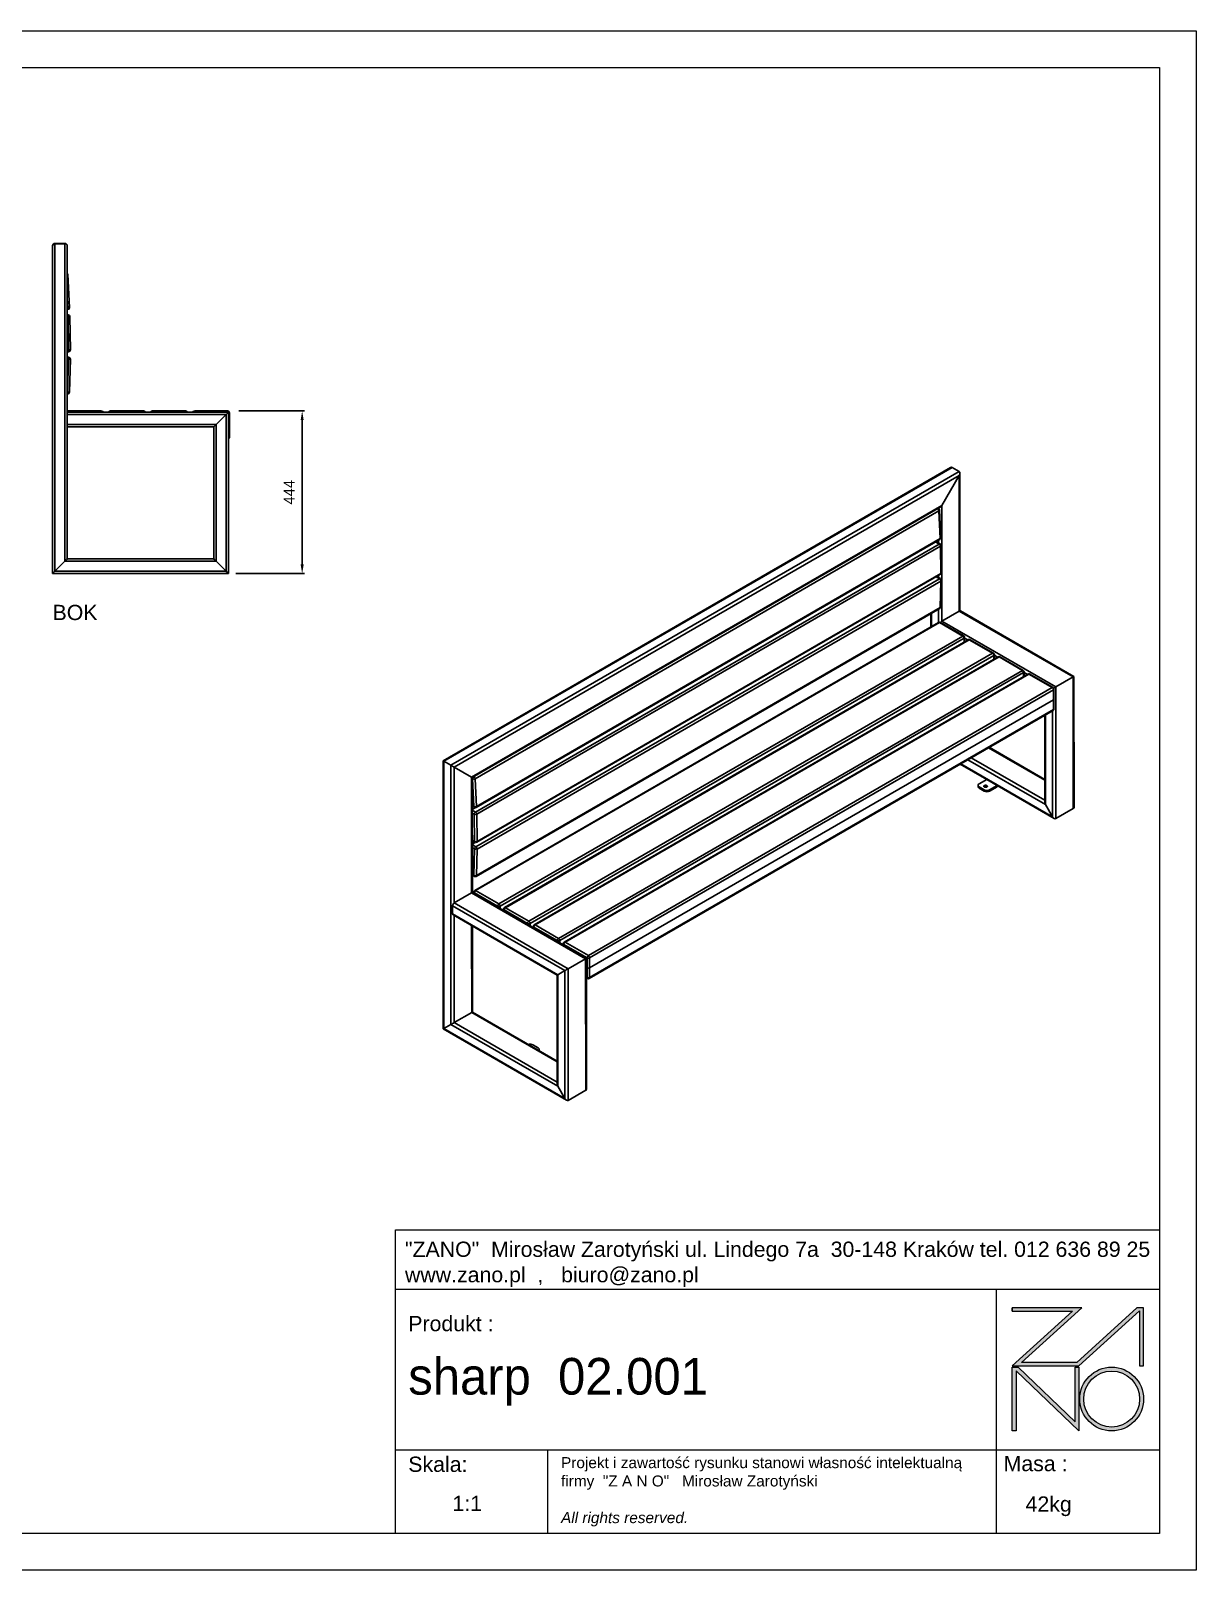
# Model space of a CAD drawing. Header units: millimetres. Extents: x 5346 to 11286, y -7512 to -3312.
# Drawn here: x 8105 to 11286, y -7512 to -3312 of the extents above; entities that cross this region are included whole.
import ezdxf

# ---------------------------------------------------------------- set-up
doc = ezdxf.new("R2010")
doc.units = ezdxf.units.MM
doc.header["$PDSIZE"] = -1
doc.layers.add('tabelka', color=155, linetype='Continuous')
doc.layers.add('WYMIAR', color=96, linetype='Continuous')
doc.dimstyles.new('1-1', dxfattribs={"dimtxt": 30, "dimasz": 25, "dimexe": 6.25, "dimexo": 30, "dimgap": 20.625, "dimtad": 1, "dimdec": 1, "dimtxsty": 'Standard', "dimcen": 0, "dimclrd": 2, "dimclre": 2, "dimclrt": 2, "dimadec": 0, "dimazin": 0, "dimtfac": 1, "dimtdec": 1, "dimtmove": 0, "dimatfit": 3, "dimfxl": 0, "dimarcsym": 0})

# ---------------------------------------------------------------- blocks, each defined once
blk = doc.blocks.new('zano')
at = {"layer": 'Defpoints', "lineweight": 5}
for points in [[(6270.2, 3716.2), (6270.2, 3707.4), (6434.8, 3707.4), (6270.2, 3558.4), (6452.4, 3558.4), (6617.9, 3708.2), (6617.9, 3558.4), (6628.6, 3558.4), (6628.6, 3716.2), (6610.7, 3716.2), (6446.1, 3567.2), (6295.4, 3567.2), (6459.9, 3716.2), (6270.2, 3716.2), (6270.2, 3707.4)], [(6270.2, 3554.4), (6286.2, 3554.4), (6441.7, 3405.6), (6441.7, 3554.4), (6452.4, 3554.4), (6452.4, 3380.5), (6281, 3544.6), (6281, 3380.5), (6270.2, 3380.5)]]:
    blk.add_hatch(color=251, dxfattribs=at).paths.add_polyline_path(points)
h = blk.add_hatch(color=251, dxfattribs=at)
h.paths.add_polyline_path([(6454.7, 3467.4, 1), (6628.6, 3467.4, 1)])
h.paths.add_polyline_path([(6617.9, 3467.4, -1), (6465.4, 3467.4, -1)], flags=16)
at = {"layer": 'Defpoints', "color": 251, "lineweight": 5}
blk.add_lwpolyline([(6434.8, 3707.4), (6270.2, 3558.4), (6452.4, 3558.4), (6617.9, 3708.2), (6617.9, 3558.4), (6628.6, 3558.4), (6628.6, 3716.2), (6610.7, 3716.2), (6446.1, 3567.2), (6295.4, 3567.2), (6459.9, 3716.2), (6270.2, 3716.2), (6270.2, 3707.4), (6432.1, 3707.4)], dxfattribs=at)
for points in [[(6270.2, 3716.2), (6270.2, 3707.4), (6434.8, 3707.4), (6270.2, 3558.4), (6452.4, 3558.4), (6617.9, 3708.2), (6617.9, 3558.4), (6628.6, 3558.4), (6628.6, 3716.2), (6610.7, 3716.2), (6446.1, 3567.2), (6295.4, 3567.2), (6459.9, 3716.2), (6270.2, 3716.2), (6270.2, 3707.4)], [(6270.2, 3554.4), (6286.2, 3554.4), (6441.7, 3405.6), (6441.7, 3554.4), (6452.4, 3554.4), (6452.4, 3380.5), (6281, 3544.6), (6281, 3380.5), (6270.2, 3380.5)]]:
    blk.add_lwpolyline(points, close=True, dxfattribs=at)
for radius in [87, 76.3]:
    blk.add_circle((6541.7, 3467.4), radius, dxfattribs=at)
blk = doc.blocks.new('TABELA')
at = {"layer": 'tabelka', "lineweight": 5}
for p, q in [((4587.4, 3929.4), (6672.4, 3929.4)), ((4587.4, 3767.6), (4587.4, 3929.4)), ((4587.4, 3929.4), (6672.4, 3929.4)), ((6226.5, 3767.6), (6226.5, 3329)), ((4587.4, 3329), (6672.4, 3329)), ((5001.6, 3329), (5001.6, 3100.4)), ((6226.5, 3329), (6226.5, 3100.4))]:
    blk.add_line(p, q, dxfattribs=at)
blk.add_lwpolyline([(4587.4, 3767.6), (6672.4, 3767.6), (6672.4, 3100.4), (4587.4, 3100.4)], close=True, dxfattribs=at)
blk.add_blockref('zano', (0, 0))
at = {"layer": 'tabelka', "lineweight": 5, "attachment_point": 1}
for s, insert, char_height, width in [('{\\fArial|b0|i0|c238|p34;"ZANO"  Mirosław Zarotyński ul. Lindego 7a  30-148 Kraków tel. 012 636 89 25\\Pwww.zano.pl  ,   biuro@zano.pl}', (4613, 3896.9), 41.595, 2040.38), ('{\\fArial|b0|i0|c238|p34;Produkt : }', (4622, 3694.1), 41.595, 265.273), ('{\\fDokChampa|b0|i0|c0|p34;sharp  02.001}', (4622, 3579.5), 100, 1084.274), ('{\\fArial|b0|i0|c238|p34;Skala: }', (4622, 3310.3), 41.595, 191.675), ('{\\fArial|b0|i0|c238|p34;Masa :}', (6246.7, 3312.2), 41.595, 200.457), ('{\\fArial|b0|i0|c238|p34;1:1}', (4742.5, 3203.5), 41.595, 42.482), ('{\\fArial|b0|i0|c238|p34;42kg}', (6306.7, 3201.8), 41.595, 42.482)]:
    blk.add_mtext(s, dxfattribs=dict(at, insert=insert, char_height=char_height, width=width))
at = {"layer": 'tabelka', "color": 1, "lineweight": 5, "insert": (5038.9, 3308.9), "char_height": 30, "width": 1186.12, "attachment_point": 1}
blk.add_mtext('{\\fArial|b0|i0|c0|p34;Projekt i zawartość rysunku stanowi własność intelektualną firmy \\fArial|b0|i0|c238|p34; "Z A N O"   Mirosław Zarotyński\\fArial|b0|i1|c238|p34;\\P\\PAll rights reserved.}', dxfattribs=at)
blk = doc.blocks.new('*D9')
at = {"layer": 'Defpoints', "color": 0}
for p in [(8642.7, -4349.7), (8634.6, -4793.3), (8846, -4793.3)]:
    blk.add_point(p, dxfattribs=at)
at = {"layer": 'WYMIAR', "color": 2, "lineweight": -2}
for p, q in [((8672.7, -4349.7), (8852.3, -4349.7)), ((8846, -4374.7), (8846, -4768.3)), ((8664.6, -4793.3), (8852.3, -4793.3))]:
    blk.add_line(p, q, dxfattribs=at)
at = {"layer": 'WYMIAR', "color": 2}
for points in [[(8841.8, -4374.7), (8850.2, -4374.7), (8846, -4349.7)], [(8841.8, -4768.3), (8850.2, -4768.3), (8846, -4793.3)]]:
    blk.add_solid(points, dxfattribs=at)
at = {"layer": 'WYMIAR', "color": 2, "insert": (8810.4, -4571.5), "char_height": 30, "attachment_point": 5, "rotation": 90}
blk.add_mtext('444', dxfattribs=at)
blk = doc.blocks.new('bok')
for p, q in [((8164.7, -3899.7), (8164.7, -4793.3)), ((8171.1, -3893.3), (8171.1, -4786.9)), ((8198.3, -3893.3), (8198.3, -4759.7)), ((8204.7, -3899.7), (8204.7, -4353.3)), ((8211.2, -4067.3), (8206.1, -3977.4)), ((8206.1, -3978), (8211.2, -4067.8)), ((8206.2, -4068.1), (8204.7, -4042.5)), ((8204.7, -4068.2), (8206.2, -4068.1)), ((8206.5, -4073.1), (8204.7, -4073.2)), ((8211.2, -4067.8), (8211.2, -4067.3)), ((8211.2, -4067.6), (8211.2, -4067.3)), ((8211.2, -4068.1), (8211.2, -4067.6)), ((8211.2, -4067.8), (8211.2, -4068.1)), ((8207, -4087.8), (8204.7, -4087.8)), ((8204.7, -4088.3), (8207, -4088.3)), ((8207.1, -4093.3), (8204.7, -4093.3)), ((8207, -4088.3), (8207, -4087.8)), ((8208.5, -4183.3), (8207.1, -4093.3)), ((8212.1, -4092.7), (8212.1, -4093.2)), ((8213.5, -4182.7), (8212.1, -4092.7)), ((8212.1, -4093.2), (8213.5, -4183.2)), ((8204.7, -4183.3), (8208.5, -4183.3)), ((8208.5, -4188.3), (8204.7, -4188.3)), ((8213.5, -4183.2), (8213.5, -4182.7)), ((8208.4, -4203), (8204.7, -4202.9)), ((8204.7, -4203.4), (8208.4, -4203.5)), ((8208.3, -4208.5), (8204.7, -4208.4)), ((8205.9, -4298.5), (8208.3, -4208.5)), ((8208.4, -4203.5), (8208.4, -4203)), ((8213.3, -4208.7), (8210.9, -4298.6)), ((8213.3, -4208.5), (8213.3, -4208)), ((8213.3, -4208.5), (8213.3, -4208.7)), ((8204.7, -4298.5), (8205.9, -4298.5)), ((8205.7, -4303.5), (8204.7, -4303.5)), ((8204.7, -4353.2), (8644.7, -4353.2)), ((8204.7, -4359.7), (8204.7, -4353.3)), ((8204.7, -4353.3), (8644.7, -4353.3)), ((8204.7, -4359.7), (8638.3, -4359.7)), ((8204.7, -4359.7), (8204.7, -4386.9)), ((8207.7, -4349.7), (8207.7, -4350.2)), ((8297.7, -4349.7), (8207.7, -4349.7)), ((8207.7, -4350.2), (8297.7, -4350.2)), ((8207.7, -4353.2), (8207.7, -4350.2)), ((8297.7, -4350.2), (8297.7, -4349.7)), ((8297.7, -4353.2), (8297.7, -4350.2)), ((8302.3, -4352.7), (8318.2, -4352.7)), ((8302.3, -4352.7), (8318.2, -4352.7)), ((8322.7, -4349.7), (8322.7, -4350.2)), ((8412.7, -4349.7), (8322.7, -4349.7)), ((8322.7, -4350.2), (8412.7, -4350.2)), ((8322.7, -4353.2), (8322.7, -4350.2)), ((8412.7, -4350.2), (8412.7, -4349.7)), ((8412.7, -4353.2), (8412.7, -4350.2)), ((8417.3, -4352.7), (8433.2, -4352.7)), ((8417.3, -4352.7), (8433.2, -4352.7)), ((8437.7, -4349.7), (8437.7, -4350.2)), ((8527.7, -4349.7), (8437.7, -4349.7)), ((8437.7, -4350.2), (8527.7, -4350.2)), ((8437.7, -4353.2), (8437.7, -4350.2)), ((8527.7, -4350.2), (8527.7, -4349.7)), ((8527.7, -4353.2), (8527.7, -4350.2)), ((8532.3, -4352.7), (8548.2, -4352.7)), ((8532.3, -4352.7), (8548.2, -4352.7)), ((8552.7, -4349.7), (8552.7, -4350.2)), ((8642.7, -4349.7), (8552.7, -4349.7)), ((8552.7, -4350.2), (8642.7, -4350.2)), ((8552.7, -4353.2), (8552.7, -4350.2)), ((8638.3, -4359.7), (8611.1, -4386.9)), ((8638.3, -4786.9), (8638.3, -4359.7)), ((8642.7, -4350.2), (8642.7, -4349.7)), ((8642.7, -4353.2), (8642.7, -4350.2)), ((8644.7, -4353.2), (8644.7, -4353.3)), ((8644.7, -4793.3), (8644.7, -4353.3)), ((8647.7, -4354.7), (8647.7, -4355.2)), ((8647.7, -4355.2), (8647.7, -4388.2)), ((8204.7, -4386.9), (8611.1, -4386.9)), ((8204.7, -4393.3), (8204.7, -4386.9)), ((8204.7, -4393.3), (8204.7, -4753.3)), ((8204.7, -4393.3), (8604.7, -4393.3)), ((8604.7, -4753.3), (8604.7, -4393.3)), ((8611.1, -4759.7), (8611.1, -4386.9)), ((8647.7, -4388.2), (8647.7, -4421.2)), ((8198.3, -4759.7), (8171.1, -4786.9)), ((8171.1, -4786.9), (8638.3, -4786.9)), ((8198.3, -4759.7), (8611.1, -4759.7)), ((8604.7, -4752.7), (8204.7, -4752.7)), ((8604.7, -4752.7), (8204.7, -4752.7)), ((8204.7, -4753.2), (8604.7, -4753.2)), ((8204.7, -4753.3), (8604.7, -4753.3)), ((8611.1, -4759.7), (8638.3, -4786.9)), ((8164.7, -4793.3), (8644.7, -4793.3))]:
    blk.add_line(p, q)
at = {"flags": 128}
for points in [[(8206.2, -4068.1), (8207.2, -4068), (8208.1, -4068), (8209, -4067.9), (8209.7, -4067.9), (8210.3, -4067.9), (8210.8, -4067.8), (8211.1, -4067.8), (8211.2, -4067.8)], [(8206.2, -4068.1), (8206.3, -4069.1), (8206.3, -4070), (8206.4, -4070.9), (8206.4, -4071.6), (8206.4, -4072.2), (8206.5, -4072.7), (8206.5, -4073), (8206.5, -4073.1)], [(8207, -4088.3), (8207, -4088.4), (8207, -4088.7), (8207, -4089.1), (8207.1, -4089.8), (8207.1, -4090.5), (8207.1, -4091.4), (8207.1, -4092.3), (8207.1, -4093.3)], [(8212.1, -4093.2), (8212, -4093.2), (8211.7, -4093.2), (8211.3, -4093.2), (8210.6, -4093.2), (8209.9, -4093.3), (8209, -4093.3), (8208.1, -4093.3), (8207.1, -4093.3)], [(8208.5, -4183.3), (8209.4, -4183.3), (8210.4, -4183.3), (8211.2, -4183.2), (8212, -4183.2), (8212.6, -4183.2), (8213.1, -4183.2), (8213.4, -4183.2), (8213.5, -4183.2)], [(8208.5, -4183.3), (8208.5, -4184.3), (8208.5, -4185.2), (8208.5, -4186.1), (8208.5, -4186.8), (8208.5, -4187.4), (8208.5, -4187.9), (8208.5, -4188.2), (8208.5, -4188.3)], [(8208.4, -4203.5), (8208.4, -4203.6), (8208.4, -4203.9), (8208.4, -4204.4), (8208.4, -4205), (8208.4, -4205.7), (8208.4, -4206.6), (8208.3, -4207.5), (8208.3, -4208.5)], [(8213.3, -4208.7), (8213.2, -4208.6), (8212.9, -4208.6), (8212.5, -4208.6), (8211.8, -4208.6), (8211.1, -4208.6), (8210.2, -4208.6), (8209.3, -4208.5), (8208.3, -4208.5)], [(8205.9, -4298.5), (8205.8, -4299.5), (8205.8, -4300.4), (8205.8, -4301.3), (8205.8, -4302), (8205.8, -4302.6), (8205.7, -4303.1), (8205.7, -4303.4), (8205.7, -4303.5)], [(8205.9, -4298.5), (8206.8, -4298.5), (8207.8, -4298.5), (8208.6, -4298.6), (8209.4, -4298.6), (8210, -4298.6), (8210.5, -4298.6), (8210.8, -4298.6), (8210.9, -4298.6)], [(8644.7, -4355.2), (8645.5, -4355.2), (8646.3, -4355.2), (8646.9, -4355.2), (8647.4, -4355.2), (8647.6, -4355.2), (8647.7, -4355.2)], [(8644.7, -4388.2), (8645.5, -4388.2), (8646.3, -4388.2), (8646.9, -4388.2), (8647.4, -4388.2), (8647.6, -4388.2), (8647.7, -4388.2)], [(8647.7, -4388.2), (8647.6, -4388.2), (8647.4, -4388.2), (8646.9, -4388.2), (8646.3, -4388.2), (8645.5, -4388.2), (8644.7, -4388.2)], [(8647.7, -4421.2), (8647.6, -4421.2), (8647.4, -4421.2), (8646.9, -4421.2), (8646.3, -4421.2), (8645.5, -4421.2), (8644.7, -4421.2)]]:
    blk.add_lwpolyline(points, dxfattribs=at)
for centre, start, end in [((8206.2, -4068.1), 273.2698, 0.0004), ((8207.1, -4092.8), 0.8596, 90.8612), ((8207.1, -4093.3), 0.8596, 90.8612), ((8208.5, -4183.3), 270.8606, 0.8601), ((8208.3, -4208), 0.0004, 88.4505), ((8208.3, -4208.5), 0.0004, 88.4505), ((8205.9, -4298.5), 268.4503, 358.4507), ((8207.7, -4354.7), 90.0016, 126.8679), ((8207.7, -4355.2), 89.9998, 126.8707), ((8297.7, -4354.7), 17.3339, 89.9997), ((8297.7, -4355.2), 23.5347, 89.9997), ((8322.7, -4354.7), 90.0004, 162.666), ((8322.7, -4355.2), 90.0003, 156.4653), ((8412.7, -4354.7), 17.3342, 89.9994), ((8412.7, -4355.2), 23.5347, 89.9997), ((8437.7, -4354.7), 90.0006, 162.6658), ((8437.7, -4355.2), 90.0003, 156.4653), ((8527.7, -4354.7), 17.3345, 89.9993), ((8527.7, -4355.2), 23.535, 89.9995), ((8552.7, -4354.7), 90.0008, 162.6655), ((8552.7, -4355.2), 90.0007, 156.465), ((8642.7, -4354.7), 360, 90), ((8642.7, -4355.2), 0.0002, 89.9998), ((8642.7, -4421.2), 293.5783, 0.0001)]:
    blk.add_arc(centre, 5, start, end)
for centre, major_axis, start_param, end_param in [((8638.3, -4359.7), (6.4, 6.4), 4.712247, 6.283044), ((8611.1, -4386.9), (6.4, 6.4), 3.141451, 4.712247), ((8171.1, -4786.9), (6.4, 6.4), 3.141451, 4.712247), ((8171.1, -4786.9), (6.4, 6.4), 3.141451, 4.712247), ((8198.3, -4759.7), (6.4, 6.4), 4.712247, 6.283044), ((8198.3, -4759.7), (6.4, 6.4), 4.712247, 6.283044), ((8611.1, -4759.7), (-6.4, 6.4), 0.000142, 1.570938), ((8611.1, -4759.7), (-6.4, 6.4), 0.000142, 1.570938), ((8638.3, -4786.9), (-6.4, 6.4), 1.570938, 3.141734), ((8638.3, -4786.9), (-6.4, 6.4), 1.570938, 3.141734)]:
    blk.add_ellipse(centre, major_axis=major_axis, ratio=0.000142, start_param=start_param, end_param=end_param)
blk = doc.blocks.new('izometria')
for p, q in [((10615.4, -4504.3), (9230.7, -5304.1)), ((10620, -4503.8), (9232.6, -5305.2)), ((10639.2, -4514.9), (9251.8, -5316.3)), ((10639.2, -4525.4), (9260.9, -5321.5)), ((10591.7, -4607.7), (10639.2, -4525.4)), ((10639.2, -4514.9), (10620, -4503.8)), ((10639.3, -4895.7), (10639.2, -4525.4)), ((10641.2, -4895.1), (10641.1, -4519.1)), ((10591.7, -4607.7), (9308.4, -5348.9)), ((9310.3, -5350), (10587.2, -4612.5)), ((10582.6, -4616.1), (10581.7, -4615.6)), ((10582.6, -4616.1), (10582.6, -4615.1)), ((10591.8, -4923.1), (10591.7, -4607.7)), ((10583.9, -4622.3), (9318.1, -5353.4)), ((10587.5, -4697.8), (10583.9, -4622.3)), ((10589, -4695.8), (10585.3, -4620.3)), ((9320.8, -5431.4), (10586.5, -4700.3)), ((9321.8, -5428.9), (10587.5, -4697.8)), ((10582.7, -4710.1), (10582.7, -4702.5)), ((9318.8, -5443.9), (10584.6, -4712.8)), ((10588.2, -4718.9), (9322.4, -5450)), ((10584.6, -4712.8), (10574.5, -4707.2)), ((10587.1, -4712.6), (10576.5, -4706.6)), ((10577.6, -4707.3), (10577.5, -4705.5)), ((10589.1, -4793), (10588.2, -4718.9)), ((10590.6, -4790.9), (10589.6, -4716.9)), ((9319.9, -5538.6), (10585.6, -4807.5)), ((9322.4, -5526.4), (10588.1, -4795.3)), ((10589, -4813.7), (9323.3, -5544.8)), ((9323.4, -5524), (10589.1, -4793)), ((10585.6, -4807.5), (10576.5, -4802)), ((10588.1, -4807.2), (10578, -4801.1)), ((10578.5, -4801.4), (10578.5, -4800.8)), ((10582.7, -4803.9), (10582.7, -4798.4)), ((10587.3, -4886.1), (10589, -4813.7)), ((10588.8, -4884.1), (10590.5, -4811.6)), ((9320.6, -5619.4), (10586.3, -4888.3)), ((9321.6, -5617.2), (10587.3, -4886.1)), ((10561.6, -4902.6), (10561.6, -4938.9)), ((10563.5, -4937.8), (10563.5, -4901.5)), ((10582.7, -4926.7), (10582.7, -4890.4)), ((10591.8, -4923.1), (10639.3, -4895.7)), ((10639.3, -4895.7), (10950.4, -5075.3)), ((10952.3, -5074.2), (10642.5, -4895.4)), ((10582.6, -4926.7), (9316.9, -5657.8)), ((10585.1, -4927), (9319.4, -5658.1)), ((10648.8, -4963.7), (10585.1, -4927)), ((10651.3, -4963.5), (10587.6, -4926.7)), ((10591.8, -4923.1), (10902.9, -5102.8)), ((9383, -5694.8), (10648.8, -4963.7)), ((10652.3, -4969.8), (9386.6, -5700.9)), ((10663.9, -4973.7), (9398.2, -5704.8)), ((10666.4, -4973.9), (9400.7, -5705)), ((10652.3, -4980.4), (10652.3, -4969.8)), ((10653.8, -4979.6), (10653.8, -4967.8)), ((10653.8, -4969.4), (10662.6, -4974.5)), ((10730.1, -5010.7), (10666.4, -4973.9)), ((10732.6, -5010.4), (10668.9, -4973.7)), ((9464.4, -5741.8), (10730.1, -5010.7)), ((10733.6, -5016.8), (9467.9, -5747.9)), ((10745.3, -5020.6), (9479.5, -5751.7)), ((10747.8, -5020.9), (9482, -5752)), ((10733.6, -5027.3), (10733.6, -5016.8)), ((10735.1, -5026.5), (10735.1, -5014.7)), ((10735.1, -5016.3), (10743.9, -5021.4)), ((10811.4, -5057.6), (10747.8, -5020.9)), ((10813.9, -5057.4), (10750.3, -5020.6)), ((9545.7, -5788.7), (10811.4, -5057.6)), ((10814.9, -5063.7), (9549.2, -5794.8)), ((10826.6, -5067.6), (9560.8, -5798.7)), ((10829.1, -5067.8), (9563.3, -5798.9)), ((10814.9, -5074.3), (10814.9, -5063.7)), ((10816.4, -5073.4), (10816.4, -5061.7)), ((10816.4, -5063.3), (10825.2, -5068.4)), ((10892.7, -5104.6), (10829.1, -5067.8)), ((10895.2, -5104.3), (10831.6, -5067.6)), ((10950.4, -5075.3), (10902.9, -5102.8)), ((10950.4, -5075.3), (10950.5, -5434.5)), ((10952.4, -5430.4), (10952.3, -5074.2)), ((9627, -5835.6), (10892.7, -5104.6)), ((10896.2, -5110.7), (9630.5, -5841.8)), ((10896.3, -5137.6), (10896.2, -5110.7)), ((10897.7, -5135.6), (10897.7, -5108.6)), ((10902.9, -5102.8), (10903, -5462)), ((9630.5, -5868.7), (10896.3, -5137.6)), ((9630.5, -5895.7), (10896.3, -5164.6)), ((10896.3, -5164.6), (10896.3, -5137.6)), ((10897.7, -5162.5), (10897.7, -5135.6)), ((9629.5, -5897.9), (10895.2, -5166.8)), ((10872.8, -5179.8), (10872.8, -5417.1)), ((10874.6, -5178.7), (10874.7, -5423.4)), ((10893.9, -5167.6), (10893.9, -5456.8)), ((10872.8, -5357), (10719.3, -5268.4)), ((10872.8, -5354.9), (10721.2, -5267.4)), ((9230.7, -5304.1), (9230.9, -6035.8)), ((9251.8, -5316.3), (9232.6, -5305.2)), ((9232.6, -5305.2), (9232.8, -6034.7)), ((9251.8, -5316.3), (9252, -6023.6)), ((9308.4, -5348.9), (9260.9, -5321.5)), ((9260.9, -5321.5), (9261, -5691.8)), ((10641.7, -5313.3), (10714.4, -5355.3)), ((10893.9, -5456.8), (10643.6, -5312.2)), ((10874.7, -5423.4), (10662.8, -5301.1)), ((10872.8, -5411.9), (10671.8, -5295.9)), ((9308.4, -5348.9), (9308.5, -5664.4)), ((9310.4, -5663.8), (9310.3, -5350)), ((9311.1, -5353.7), (9310.3, -5353.3)), ((9314.7, -5429.1), (9311.1, -5353.7)), ((9318.1, -5353.4), (9321.8, -5428.9)), ((10690.5, -5371.5), (10690.5, -5374.8)), ((10714.6, -5355.2), (10693.4, -5367.4)), ((10693.4, -5375.6), (10707.5, -5383.8)), ((10693.4, -5375.6), (10693.4, -5378.9)), ((10707.5, -5374.8), (10706.9, -5375.2)), ((10742.9, -5371.5), (10714.6, -5355.2)), ((10721.7, -5383.8), (10742.9, -5371.5)), ((10721.7, -5387), (10742.9, -5374.8)), ((10742.9, -5371.5), (10742.9, -5374.8)), ((10742.9, -5371.7), (10898.5, -5461.5)), ((10693.4, -5378.9), (10707.5, -5387)), ((10707.5, -5383.8), (10707.5, -5387)), ((10721.7, -5383.8), (10721.7, -5387)), ((9310.3, -5426.9), (9314.7, -5429.1)), ((9310.3, -5428.7), (9316, -5431.5)), ((9310.3, -5436.8), (9318.5, -5432.1)), ((9310.3, -5439.2), (9318.8, -5443.9)), ((9315.4, -5450.1), (9310.3, -5447.3)), ((9316.3, -5524.1), (9315.4, -5450.1)), ((9322.4, -5450), (9323.4, -5524)), ((10874.7, -5423.4), (10893.9, -5456.8)), ((10903, -5462), (10950.5, -5434.5)), ((9310.3, -5520.8), (9316.3, -5524.1)), ((9310.3, -5522.5), (9317.4, -5526.4)), ((9310.3, -5531.5), (9318.4, -5526.8)), ((9310.3, -5532.8), (9319.9, -5538.6)), ((9316.2, -5544.6), (9310.4, -5541.1)), ((9314.5, -5617.1), (9316.2, -5544.6)), ((9323.3, -5544.8), (9321.6, -5617.2)), ((9310.4, -5614.6), (9314.5, -5617.1)), ((9310.4, -5616.2), (9315.5, -5619.3)), ((9261, -5691.8), (9308.5, -5664.4)), ((9308.5, -5664.4), (9619.6, -5844)), ((9621.5, -5842.9), (9311.7, -5664.1)), ((9314.4, -5662.2), (9314.4, -5665.6)), ((9379.5, -5700.9), (9315.9, -5664.2)), ((9315.9, -5664.2), (9315.9, -5666.5)), ((9319.4, -5658.1), (9383, -5694.8)), ((9256.5, -5699.7), (9563.1, -5876.7)), ((9256.5, -5699.7), (9256.5, -5721.9)), ((9261, -5691.8), (9572.1, -5871.4)), ((9379.5, -5703.2), (9379.5, -5700.9)), ((9386.6, -5700.9), (9386.6, -5707.3)), ((9395.7, -5709.1), (9395.7, -5712.5)), ((9460.8, -5747.9), (9397.2, -5711.1)), ((9397.2, -5711.1), (9397.2, -5713.4)), ((9400.7, -5705), (9464.4, -5741.8)), ((9256.5, -5721.9), (9543.8, -5887.8)), ((9257.8, -5724.8), (9542, -5888.8)), ((9261, -5726.6), (9261.1, -6018.4)), ((9460.8, -5750.1), (9460.8, -5747.9)), ((9467.9, -5747.9), (9467.9, -5754.2)), ((9482, -5752), (9545.7, -5788.7)), ((9308.5, -5754.1), (9308.6, -5990.9)), ((9310.5, -5989.9), (9310.4, -5755.2)), ((9477, -5756.1), (9477, -5759.5)), ((9542.1, -5794.8), (9478.5, -5758.1)), ((9478.5, -5758.1), (9478.5, -5760.3)), ((9542.1, -5797.1), (9542.1, -5794.8)), ((9549.2, -5794.8), (9549.2, -5801.2)), ((9558.3, -5803), (9558.3, -5806.4)), ((9623.5, -5841.8), (9559.8, -5805)), ((9559.8, -5805), (9559.8, -5807.3)), ((9563.3, -5798.9), (9627, -5835.6)), ((9563.1, -5876.7), (9543.8, -5887.8)), ((9563.2, -6225.4), (9563.1, -5876.7)), ((9619.6, -5844), (9572.1, -5871.4)), ((9572.2, -6230.7), (9572.1, -5871.4)), ((9619.7, -6203.2), (9619.6, -5844)), ((9621.6, -6199.1), (9621.5, -5842.9)), ((9621.5, -5867.6), (9623.5, -5868.7)), ((9623.5, -5868.7), (9623.5, -5841.8)), ((9623.5, -5895.7), (9623.5, -5868.7)), ((9630.5, -5841.8), (9630.5, -5868.7)), ((9630.5, -5868.7), (9630.5, -5895.7)), ((9542, -5888.8), (9542, -6185.8)), ((9543.9, -6192.1), (9543.8, -5887.8)), ((9621.5, -5894.5), (9623.5, -5895.7)), ((9621.5, -5896.2), (9624.5, -5897.9)), ((9308.6, -5990.9), (9261.1, -6018.4)), ((9308.6, -5990.9), (9542, -6125.7)), ((9542, -6123.5), (9310.5, -5989.9)), ((9230.9, -6035.8), (9567.7, -6230.2)), ((9252, -6023.6), (9232.8, -6034.7)), ((9232.8, -6034.7), (9563.2, -6225.4)), ((9252, -6023.6), (9543.9, -6192.1)), ((9261.1, -6018.4), (9542, -6180.6)), ((9489.9, -6087.1), (9475.8, -6078.9)), ((9492.8, -6094.5), (9492.8, -6091.2)), ((9543.9, -6192.1), (9563.2, -6225.4)), ((9572.2, -6230.7), (9619.7, -6203.2))]:
    blk.add_line(p, q)
at = {"flags": 128}
for points in [[(10575.9, -4706.4), (10575.9, -4706.5), (10576.5, -4706.6)], [(10693.4, -5367.4), (10692.1, -5368.3), (10691.2, -5369.3), (10690.7, -5370.4), (10690.5, -5371.5), (10690.7, -5372.7), (10691.2, -5373.7), (10692.1, -5374.7), (10693.4, -5375.6)], [(10707.5, -5371.5), (10706.7, -5372.2), (10706.2, -5372.9), (10706.1, -5373.7), (10706.3, -5374.4), (10706.9, -5375.2), (10707.8, -5375.7), (10708.9, -5376.2), (10710.2, -5376.4), (10711.6, -5376.4), (10712.9, -5376.3), (10714.1, -5375.9), (10715.1, -5375.3), (10715.7, -5374.6), (10716, -5373.9), (10716, -5373.1), (10715.6, -5372.3), (10714.8, -5371.7), (10713.8, -5371.2), (10712.6, -5370.8), (10711.2, -5370.7), (10709.9, -5370.8), (10708.6, -5371.1), (10707.5, -5371.5)], [(9491.3, -6094.3), (9492.1, -6093.4), (9492.6, -6092.3), (9492.8, -6091.2), (9492.6, -6090.1), (9492.1, -6089), (9491.1, -6088), (9489.9, -6087.1)], [(9492.8, -6095.1), (9492.8, -6094.5), (9492.8, -6094.5)]]:
    blk.add_lwpolyline(points, dxfattribs=at)
for centre, radius, start, end in [((10576.2, -4623), 7.72, 4.5642, 57.7979), ((10581.7, -4618.1), 2.18, 64.4916, 104.5182), ((10580.3, -4620.5), 5, 2.7684, 62.9185), ((10582.9, -4620.1), 2.39, 292.7031, 356.1187), ((10584, -4696), 5, 300.0114, 2.7684), ((10584.9, -4698.2), 2.61, 306.2811, 9.3774), ((10586.7, -4695.6), 2.32, 291.5355, 357.2831), ((10586, -4714.9), 2.53, 66.0346, 125.4145), ((10580.5, -4719.3), 7.68, 3.1153, 57.8973), ((10584.6, -4716.9), 5, 0.7537, 60.7534), ((10587.2, -4716.7), 2.45, 293.4661, 355.328), ((10587, -4809.4), 2.43, 64.4432, 126.7707), ((10581.3, -4813.9), 7.68, 1.7147, 56.5145), ((10585.6, -4791), 5, 300.0114, 0.7537), ((10586.6, -4793.3), 2.5, 305.348, 7.1455), ((10585.5, -4811.5), 5, 358.6537, 58.6788), ((10588, -4811.3), 2.55, 294.785, 353.691), ((10588.2, -4790.8), 2.37, 292.3941, 356.4), ((10583.8, -4884), 5, 300.0114, 358.6537), ((10584.9, -4886.3), 2.45, 305.1051, 4.1482), ((10586.3, -4883.8), 2.55, 294.7862, 353.6898), ((10641.1, -4898.2), 3.11, 64.4946, 126.8382), ((10585.1, -4931.1), 5, 60.0027, 120.0114), ((10583.7, -4928.8), 2.32, 51.5288, 117.1619), ((10586.6, -4928.9), 2.4, 64.0599, 127.2725), ((10596.8, -4931.2), 9.5, 122.2536, 154.5929), ((10650.2, -4965.6), 2.4, 64.0599, 127.2725), ((10644.6, -4970.2), 7.69, 2.621, 57.398), ((10648.8, -4967.8), 5, 0.0141, 60.0027), ((10651.4, -4967.7), 2.36, 292.1684, 356.5444), ((10666.4, -4978), 5, 60.0027, 120.0114), ((10665, -4975.7), 2.31, 51.3333, 117.3573), ((10667.9, -4975.8), 2.4, 64.0599, 127.2725), ((10731.5, -5012.6), 2.4, 64.0599, 127.2725), ((10725.9, -5017.1), 7.69, 2.621, 57.3979), ((10730.1, -5014.7), 5, 0.0141, 60.0027), ((10732.7, -5014.6), 2.37, 292.3568, 356.3559), ((10747.8, -5025), 5, 60.0027, 120.0114), ((10746.3, -5022.7), 2.34, 51.9258, 116.7648), ((10749.2, -5022.8), 2.4, 64.0599, 127.2725), ((10812.8, -5059.5), 2.4, 64.0599, 127.2725), ((10807.2, -5064.1), 7.69, 2.6211, 57.3979), ((10811.4, -5061.7), 5, 0.0141, 60.0027), ((10814, -5061.5), 2.4, 292.759, 355.9537), ((10829.1, -5071.9), 5, 60.0027, 120.0114), ((10827.6, -5069.7), 2.4, 52.7442, 115.9464), ((10830.5, -5069.7), 2.4, 64.0599, 127.2725), ((10894.2, -5106.5), 2.4, 64.0599, 127.2725), ((10888.6, -5111), 7.69, 2.6209, 57.398), ((10892.7, -5108.6), 5, 0.0141, 60.0027), ((10895.4, -5108.5), 2.35, 291.9854, 356.7273), ((10892.7, -5162.5), 5, 300.0114, 0.0141), ((10893.8, -5164.8), 2.51, 305.7069, 5.6368), ((10895.4, -5135.4), 2.35, 291.9847, 356.7261), ((10895.3, -5135.4), 2.41, 292.9849, 355.7259), ((10895.4, -5162.4), 2.35, 291.9877, 356.7257), ((9318.5, -5353.6), 7.45, 133.1433, 180.4733), ((9314.4, -5346.3), 8.09, 246.0342, 297.8143), ((9310.4, -5354.1), 7.72, 4.5628, 57.7993), ((10695.5, -5374.3), 5.03, 185.701, 245.6216), ((10711, -5381.2), 7.34, 55.4523, 118.4617), ((10714.6, -5370.1), 15.4, 242.612, 297.4067), ((10714.6, -5373.4), 15.4, 242.6112, 297.4074), ((9318, -5421.7), 8.09, 246.0331, 297.8154), ((9317.3, -5429.3), 2.61, 176.1907, 238.9912), ((9322.9, -5450.3), 7.59, 122.7248, 178.2834), ((9318.8, -5443.1), 7.79, 243.5008, 297.5149), ((9318.3, -5427.1), 5, 242.9185, 300.0114), ((9314.8, -5450.4), 7.68, 3.1146, 57.8972), ((9319.3, -5429.4), 2.53, 305.2424, 10.4161), ((9324.1, -5545.2), 7.87, 122.4192, 175.7984), ((9319.8, -5517.1), 7.79, 243.4996, 297.5157), ((9318.8, -5524.4), 2.45, 173.6763, 236.7541), ((9319.9, -5522.1), 5, 240.7534, 300.0114), ((9315.6, -5545), 7.68, 1.7136, 56.5157), ((9321, -5524.4), 2.43, 304.3698, 8.1237), ((9319.9, -5538.1), 7.51, 241.0329, 297.2083), ((9318.2, -5610.5), 7.51, 241.0332, 297.2088), ((9316.9, -5617.4), 2.41, 172.7417, 232.8281), ((9318.1, -5615.1), 5, 238.6788, 300.0114), ((9319.2, -5617.4), 2.45, 305.1038, 4.1494), ((9310.4, -5666.8), 3.07, 64.0596, 127.2724), ((9319.4, -5662.2), 5, 120.0114, 180.0141), ((9316.9, -5661.9), 2.51, 185.6991, 245.6234), ((9323.5, -5664.6), 7.68, 122.6146, 177.4044), ((9317.9, -5660.1), 2.5, 54.1586, 114.5333), ((9266.3, -5700.1), 9.84, 122.6149, 177.4037), ((9387.2, -5701.3), 7.68, 122.6146, 177.4044), ((9383, -5694.1), 7.68, 242.6112, 297.4077), ((9378.9, -5701.3), 7.69, 2.6223, 57.3967), ((9400.7, -5709.1), 5, 120.0114, 180.0141), ((9398.2, -5708.9), 2.51, 185.6991, 245.6235), ((9404.9, -5711.5), 7.68, 122.6146, 177.4044), ((9399.3, -5707), 2.48, 53.9287, 114.7632), ((9259.7, -5722.2), 3.22, 174.3936, 234.3169), ((9468.5, -5748.2), 7.68, 122.6146, 177.4044), ((9464.4, -5741.1), 7.68, 242.6113, 297.4076), ((9460.2, -5748.2), 7.69, 2.6223, 57.3966), ((9482, -5756), 5, 120.0114, 180.0141), ((9486.2, -5758.4), 7.68, 122.6146, 177.4044), ((9480.6, -5754), 2.53, 54.6268, 114.0652), ((9479.5, -5755.8), 2.51, 185.6993, 245.6232), ((9549.8, -5795.2), 7.68, 122.6146, 177.4044), ((9545.7, -5788), 7.68, 242.6113, 297.4075), ((9541.5, -5795.2), 7.69, 2.6224, 57.3966), ((9563.3, -5803), 5, 120.0114, 180.0141), ((9560.9, -5802.7), 2.51, 185.6996, 245.6229), ((9567.5, -5805.4), 7.68, 122.6146, 177.4044), ((9561.9, -5801.1), 2.61, 55.598, 113.094), ((9631.1, -5842.1), 7.68, 122.6146, 177.4044), ((9622.8, -5842.1), 7.69, 2.6222, 57.3967), ((9627, -5835), 7.68, 242.6112, 297.4077), ((9627, -5861.9), 7.68, 242.6124, 297.4062), ((9627, -5888.8), 7.68, 242.6118, 297.4067), ((9626, -5895.9), 2.51, 174.3954, 234.3153), ((9627, -5893.6), 5, 240.0027, 300.0114), ((9628, -5895.9), 2.51, 305.7054, 5.6396), ((9468.6, -6092.9), 15.7, 62.9792, 109.5534)]:
    blk.add_arc(centre, radius, start, end)
for centre, major_axis, ratio, start_param, end_param in [((10615.4, -4511.6), (4.52, 7.84), 0.577335, 6.283084, 7.068543), ((10615.4, -4511.6), (4.52, 7.84), 0.577335, 6.283084, 7.068543), ((10634.7, -4522.8), (4.52, 7.84), 0.577335, 4.712288, 6.283084), ((10634.7, -4522.8), (4.52, 7.84), 0.577335, 4.712288, 6.283084), ((10587.2, -4605.1), (4.52, 7.84), 0.577335, 3.92695, 4.712288), ((10587.2, -4605.1), (4.52, 7.84), 0.577335, 3.92695, 4.712288), ((10945.9, -5077.9), (6.4, 3.7), 0.000052, 5.497615, 6.283155), ((10898.4, -5105.4), (6.4, 3.7), 0.000052, 4.503287, 5.497615), ((9237.1, -5307.8), (6.4, -3.69), 0.000175, 3.141492, 3.92695), ((9237.1, -5307.8), (6.4, -3.69), 0.000175, 3.141694, 3.92695), ((9256.4, -5318.9), (6.4, -3.69), 0.000175, 3.92695, 5.497746), ((9256.4, -5318.9), (6.4, -3.69), 0.000175, 3.92695, 5.497746), ((9303.9, -5346.3), (6.4, -3.69), 0.000175, 5.497746, 6.283084), ((9303.9, -5346.3), (6.4, -3.69), 0.000175, 5.497746, 6.283286), ((10879.2, -5420.8), (-4.53, 7.84), 0.577416, 0.78557, 1.570826), ((10879.2, -5420.8), (-4.53, 7.84), 0.577416, 0.78557, 1.570826), ((10898.5, -5454.1), (-4.53, 7.84), 0.577416, 1.570826, 3.141623), ((10898.5, -5454.1), (-4.53, 7.84), 0.577416, 1.570826, 3.141623), ((10946, -5426.7), (-4.53, 7.84), 0.577416, 3.141623, 3.927163), ((10946, -5426.7), (-4.53, 7.84), 0.577416, 3.141623, 3.927163), ((9567.6, -5874), (6.4, 3.7), 0.000052, 3.926819, 5.497615), ((9615.1, -5846.6), (6.4, 3.7), 0.000052, 5.497615, 6.283155), ((9548.4, -5885.1), (6.4, 3.7), 0.000052, 3.141563, 3.926819), ((9304.1, -5993.6), (6.4, 3.7), 0.000052, 5.497615, 6.283155), ((9304.1, -5993.6), (6.4, 3.7), 0.000052, 5.497615, 6.283215), ((9237.3, -6032.1), (6.4, 3.7), 0.000052, 3.141563, 3.926819), ((9237.3, -6032.1), (6.4, 3.7), 0.000052, 3.141623, 3.926819), ((9256.5, -6021), (6.4, 3.7), 0.000052, 3.926819, 5.497615), ((9256.5, -6021), (6.4, 3.7), 0.000052, 3.926819, 5.497615), ((9548.4, -6189.5), (-4.53, 7.84), 0.577416, 0.78557, 1.570826), ((9548.4, -6189.5), (-4.53, 7.84), 0.577416, 0.78557, 1.570826), ((9615.2, -6195.4), (-4.53, 7.84), 0.577416, 3.141623, 3.927163), ((9615.2, -6195.4), (-4.53, 7.84), 0.577416, 3.141623, 3.927163), ((9567.7, -6222.8), (-4.53, 7.84), 0.577416, 1.570826, 3.141623), ((9567.7, -6222.8), (-4.53, 7.84), 0.577416, 1.570826, 3.141623)]:
    blk.add_ellipse(centre, major_axis=major_axis, ratio=ratio, start_param=start_param, end_param=end_param)

msp = doc.modelspace()

# ---------------------------------------------------------------- linework, layer by layer
for p, q in [((8164.73, -3899.12), (8164.73, -3899.67)), ((8198.33, -3892.71), (8171.13, -3892.71)), ((8171.13, -3892.71), (8171.13, -3893.27)), ((8198.33, -3893.27), (8171.13, -3893.27)), ((8198.33, -3892.71), (8198.33, -3893.27)), ((8204.73, -3899.12), (8204.73, -3899.67)), ((8206.05, -3977.44), (8206.05, -3977.95))]:
    msp.add_line(p, q)
at = {"flags": 128}
msp.add_lwpolyline([(8206.05, -3977.95), (8205.96, -3977.96), (8205.67, -3977.97), (8205.21, -3978), (8204.73, -3978.03)], dxfattribs=at)
for centre in [(8201.06, -3977.73), (8201.06, -3978.24)]:
    msp.add_arc(centre, 5, 3.27073, 42.73763)
for centre, major_axis, ratio, start_param, end_param in [((8171.13, -3899.12), (0, 6.4), 0.999717, 6.2831853, 7.8539816), ((8171.13, -3899.12), (0, 6.4), 0.999717, 6.2831853, 7.8539816), ((8171.13, -3899.67), (6.4, 0), 0.9997168, 1.5707963, 3.1415927), ((8171.13, -3899.67), (6.4, 0), 0.9997168, 1.5707963, 3.1415927), ((8198.33, -3899.12), (0, 6.4), 0.999717, 4.712389, 6.2831853), ((8198.33, -3899.12), (0, 6.4), 0.999717, 4.712389, 6.2831853), ((8198.33, -3899.67), (6.4, 0), 0.9997168, 6.2831853, 7.8539816), ((8198.33, -3899.67), (6.4, 0), 0.9997168, 6.2831853, 7.8539816)]:
    msp.add_ellipse(centre, major_axis=major_axis, ratio=ratio, start_param=start_param, end_param=end_param)
at = {"layer": 'tabelka', "lineweight": 5}
for points in [[(5345.93, -3312.47), (11285.93, -3312.47), (11285.93, -7512.47), (5345.93, -7512.47)], [(5445.93, -3412.47), (11185.93, -3412.47), (11185.93, -7412.47), (5445.93, -7412.47)]]:
    msp.add_lwpolyline(points, close=True, dxfattribs=at)

# ---------------------------------------------------------------- block references
for name, p in [('bok', (0, 0)), ('izometria', (0, 0)), ('TABELA', (4513.56, -10512.87))]:
    msp.add_blockref(name, p)

# ---------------------------------------------------------------- texts
at = {"layer": 'WYMIAR', "insert": (8164.73, -4878.63), "char_height": 41.5951, "width": 196.5247, "attachment_point": 1}
msp.add_mtext('{\\f@Arial Unicode MS|b0|i0|c238|p34;BOK}', dxfattribs=at)

# ---------------------------------------------------------------- dimensions: what is measured, and where the dimension line sits
at = {"layer": 'WYMIAR'}
dim = msp.add_linear_dim(base=(8846.01, -4793.27), p1=(8642.73, -4349.74), p2=(8634.56, -4793.27), angle=90, text='444', dimstyle='1-1', dxfattribs=at)
dim.commit()
dim.dimension.update_dxf_attribs({"geometry": '*D9', "text_midpoint": (8810.38, -4571.5)})

doc.saveas('drawing.dxf')
